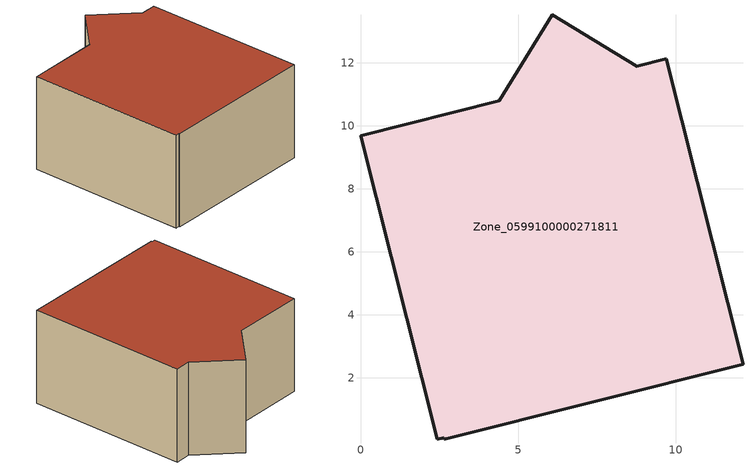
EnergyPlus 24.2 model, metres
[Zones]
Zone_0599100000271811
 floor ground (C_G): 8.77,11.9 9.7,12.13 12.14,2.44 2.66,0.05 2.65,0.11 2.44,0.05 0,9.69 4.41,10.8 6.08,13.53 z0
 wall outside (C_F): 0,9.69 2.44,0.05 2.65,0.11 2.66,0.05 12.14,2.44 9.7,12.13 8.77,11.9 6.08,13.53 4.41,10.8 0,9.69 z0:5.87
 roof outside (C_R): 2.65,0.11 2.66,0.05 12.14,2.44 9.7,12.13 8.77,11.9 6.08,13.53 4.41,10.8 0,9.69 2.44,0.05 z5.87
[BUILDING]
Pand.0599100000271811: North Axis=0; Terrain=City; Loads Convergence Tolerance Value=0.04; Temperature Convergence Tolerance Value=0.4; Solar Distribution=FullExterior; Maximum Number of Warmup Days=25; Minimum Number of Warmup Days=1
[Site:Location]
Rotterdam.The.Hague.AP_ZH_NLD Design_Conditions: Latitude=51.96; Longitude=4.45; Time Zone=1; Elevation=-4.5
[SITE:GROUNDTEMPERATURE:BUILDINGSURFACE]
18, 18, 18, 18, 18, 18, 18, 18, 18, 18, 18, 18
[MATERIAL] Thermal Absorptance=0.9; Solar Absorptance=0.7; Visible Absorptance=0.7
Name | Roughness | Thickness | Conductivity | Density | Specific Heat
G.D.1992-2005 | MediumSmooth | 0.15 | 0.06 | 540 | 1210
F.D.1992-2005 | Rough | 0.3 | 0.12 | 1920 | 840
R.D.1992-2005 | MediumRough | 0.2 | 0.08 | 1500 | 1000
[CONSTRUCTION]
C_G: G.D.1992-2005
C_F: F.D.1992-2005
C_R: R.D.1992-2005
[ZONE]
Zone_0599100000271811: Type=1; Multiplier=1; Ceiling Height=Autocalculate; Volume=Autocalculate; Floor Area=autocalculate; Part of Total Floor Area=Yes
[ZONEINFILTRATION:DESIGNFLOWRATE]
Infil_Zone_0599100000271811: Zone or ZoneList or Space or SpaceList=Zone_0599100000271811; Schedule=AlwaysOn; Design Flow Rate Calculation Method=Flow/Area; Flow Rate per Floor Area=0.0021; Constant Term Coefficient=1; Temperature Term Coefficient=0; Velocity Term Coefficient=0; Velocity Squared Term Coefficient=0
[HVACTEMPLATE:ZONE:IDEALLOADSAIRSYSTEM]
Zone_0599100000271811: Maximum Heating Supply Air Temperature=50; Minimum Cooling Supply Air Temperature=13; Maximum Heating Supply Air Humidity Ratio=0.0156; Minimum Cooling Supply Air Humidity Ratio=0.0077; Heating Limit=NoLimit; Cooling Limit=NoLimit; Dehumidification Control Type=ConstantSensibleHeatRatio; Cooling Sensible Heat Ratio=0.7; Dehumidification Setpoint=60; Humidification Control Type=None; Humidification Setpoint=30; Outdoor Air Method=None; Outdoor Air Flow Rate per Person=0.00944; Outdoor Air Flow Rate per Zone Floor Area=0; Outdoor Air Flow Rate per Zone=0; Demand Controlled Ventilation Type=None; Outdoor Air Economizer Type=NoEconomizer; Heat Recovery Type=None; Sensible Heat Recovery Effectiveness=0.7; Latent Heat Recovery Effectiveness=0.65
[ZONECONTROL:THERMOSTAT]
ThermostatControl_Zone_0599100000271811: Zone or ZoneList=Zone_0599100000271811; Control Type Schedule=DualSetpointControlType; Control 1=Thermostat_Zone_0599100000271811; Temperature Difference Between Cutout And Setpoint=0
[THERMOSTATSETPOINT:DUALSETPOINT]
Thermostat_Zone_0599100000271811: Heating Setpoint Temperature Schedule=HeatingSetpoint_Zone_0599100000271811; Cooling Setpoint Temperature Schedule=CoolingSetpoint_Zone_0599100000271811
[SCHEDULE:COMPACT]
HeatingSetpoint_Zone_0599100000271811: Through: 12/31, For: AllDays, Until: 24:00, 21
CoolingSetpoint_Zone_0599100000271811: Through: 12/31, For: AllDays, Until: 24:00, 24
DualSetpointControlType: Through: 12/31, For: AllDays, Until: 24:00, 4
AlwaysOn: Through: 12/31, For: AllDays, Until: 24:00, 1
